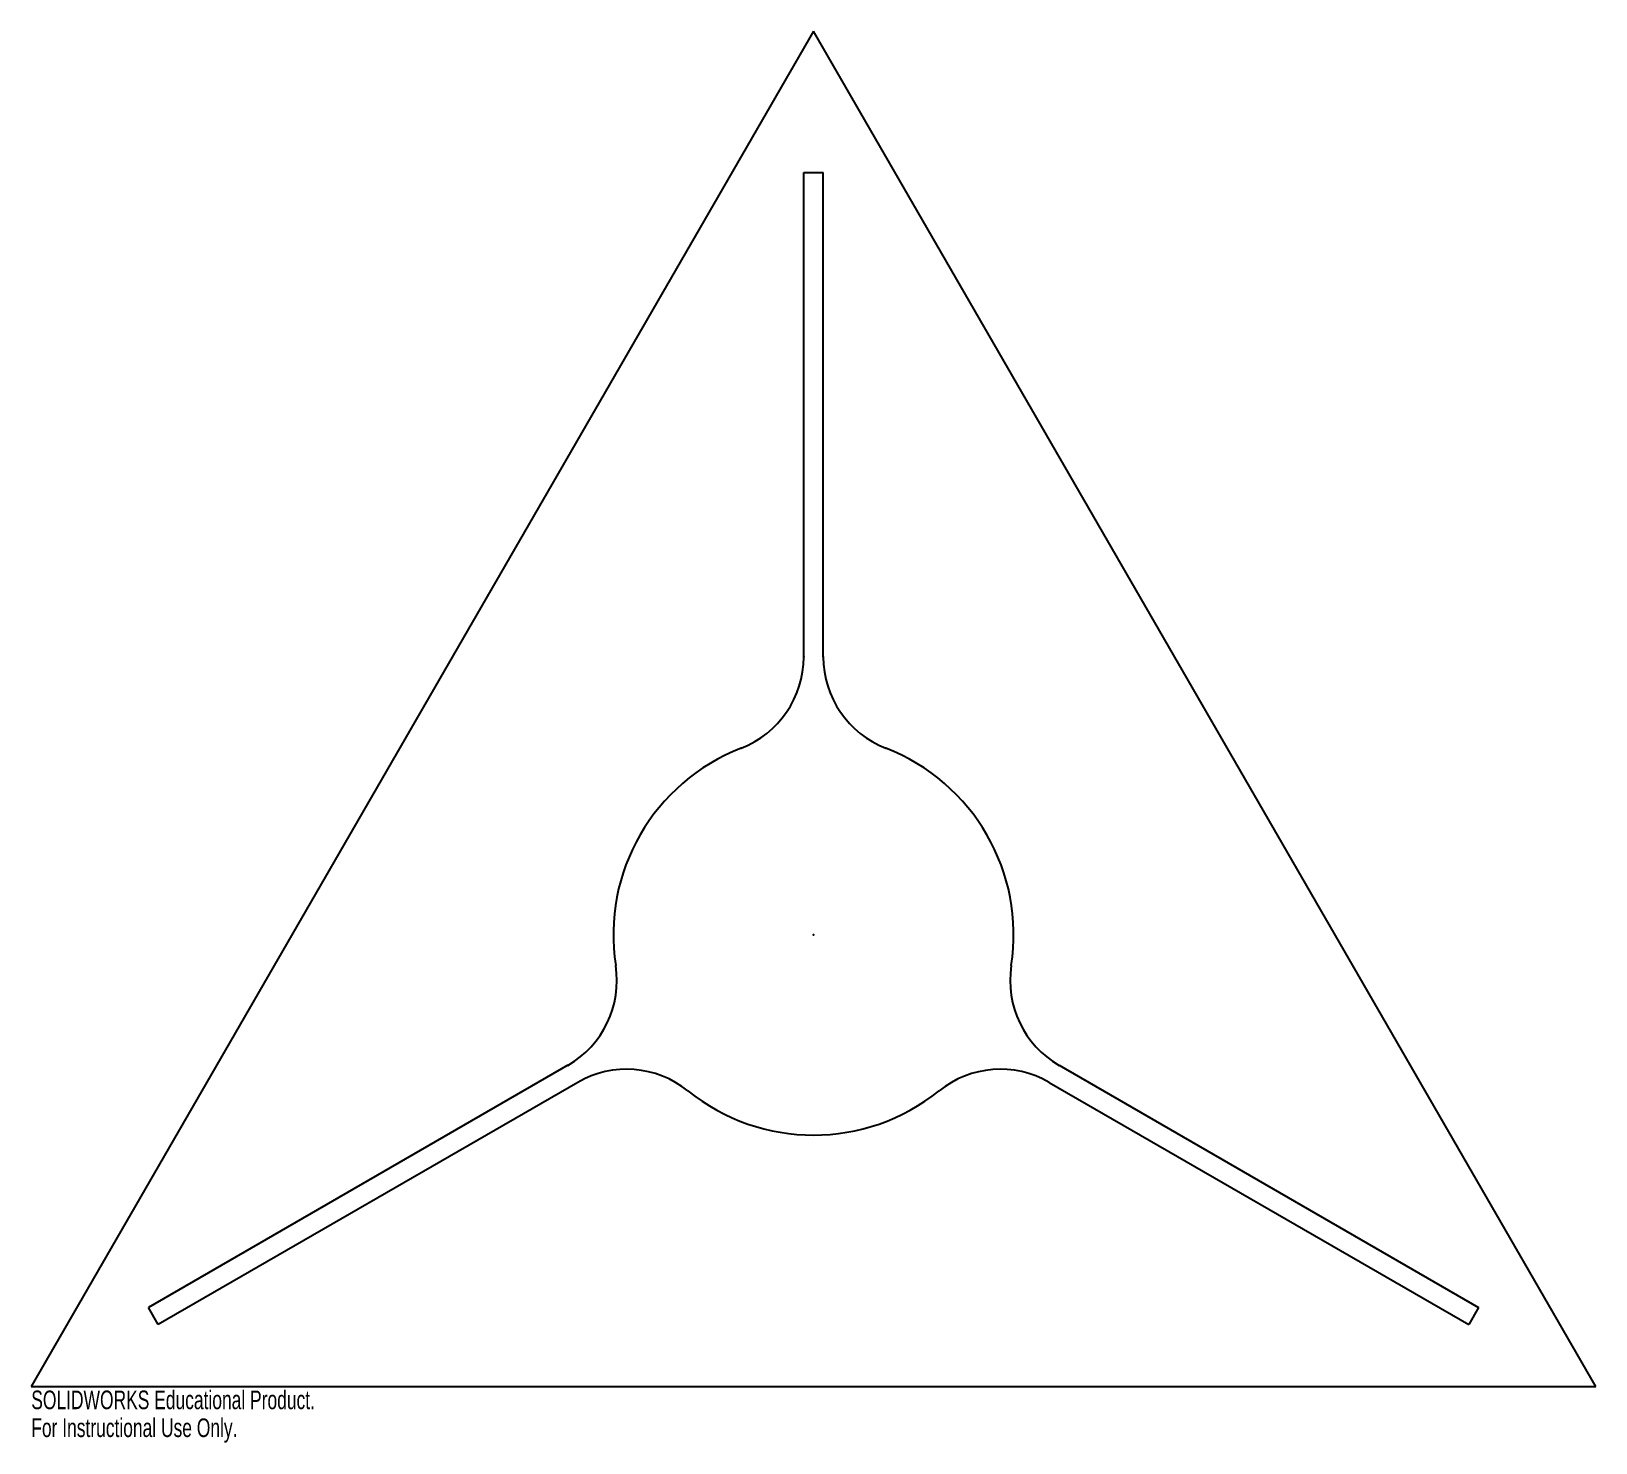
# Model space of a CAD drawing. Header units: inches. Extents: x -8 to 8, y -5.2 to 9.2.
import ezdxf

# ---------------------------------------------------------------- set-up
doc = ezdxf.new("R2010")
doc.units = ezdxf.units.IN
doc.header["$MEASUREMENT"] = 0
doc.header["$PDSIZE"] = -1
doc.styles.add('SLDTEXTSTYLE0', font='TXT', dxfattribs={"width": 0.7})

msp = doc.modelspace()

# ---------------------------------------------------------------- linework, layer by layer
at = {"color": 7, "linetype": 'Continuous'}
for p, q in [((0, 9.238), (-8, -4.619)), ((8, -4.619), (0, 9.238)), ((-0.1, 2.842), (-0.1, 7.795)), ((-0.1, 7.795), (0.1, 7.795)), ((0.1, 2.842), (0.1, 7.795)), ((-2.511, -1.334), (-6.801, -3.811)), ((2.511, -1.334), (6.801, -3.811)), ((-2.411, -1.508), (-6.701, -3.984)), ((2.411, -1.508), (6.701, -3.984)), ((-6.701, -3.984), (-6.801, -3.811)), ((6.801, -3.811), (6.701, -3.984)), ((-8, -4.619), (8, -4.619))]:
    msp.add_line(p, q, dxfattribs=at)
for centre, radius, start, end in [((-1.1, 2.842), 1, 291.1586, 0), ((1.1, 2.842), 1, 180, 248.8414), ((0, 0), 2.047, 111.1586, 188.8414), ((0, 0), 2.047, 351.1586, 68.8414), ((-3.011, -0.468), 1, 300, 8.8414), ((3.011, -0.468), 1, 171.1586, 240), ((-1.911, -2.374), 1, 51.1586, 120), ((1.911, -2.374), 1, 60, 128.8414), ((0, 0), 2.047, 231.1586, 308.8414)]:
    msp.add_arc(centre, radius, start, end, dxfattribs=at)
for p in [(-0.1, 2.842), (0.1, 2.842), (-0.739, 1.909), (0.739, 1.909), (0, 0), (0, 0)]:
    msp.add_point(p, dxfattribs=at)

# ---------------------------------------------------------------- texts
at = {"color": 7, "linetype": 'Continuous', "char_height": 0.1903, "attachment_point": 1, "style": 'SLDTEXTSTYLE0'}
for s, insert in [('SOLIDWORKS Educational Product.', (-8, -4.659)), ('For Instructional Use Only.', (-8, -4.944))]:
    msp.add_mtext(s, dxfattribs=dict(at, insert=insert))

doc.saveas('drawing.dxf')
